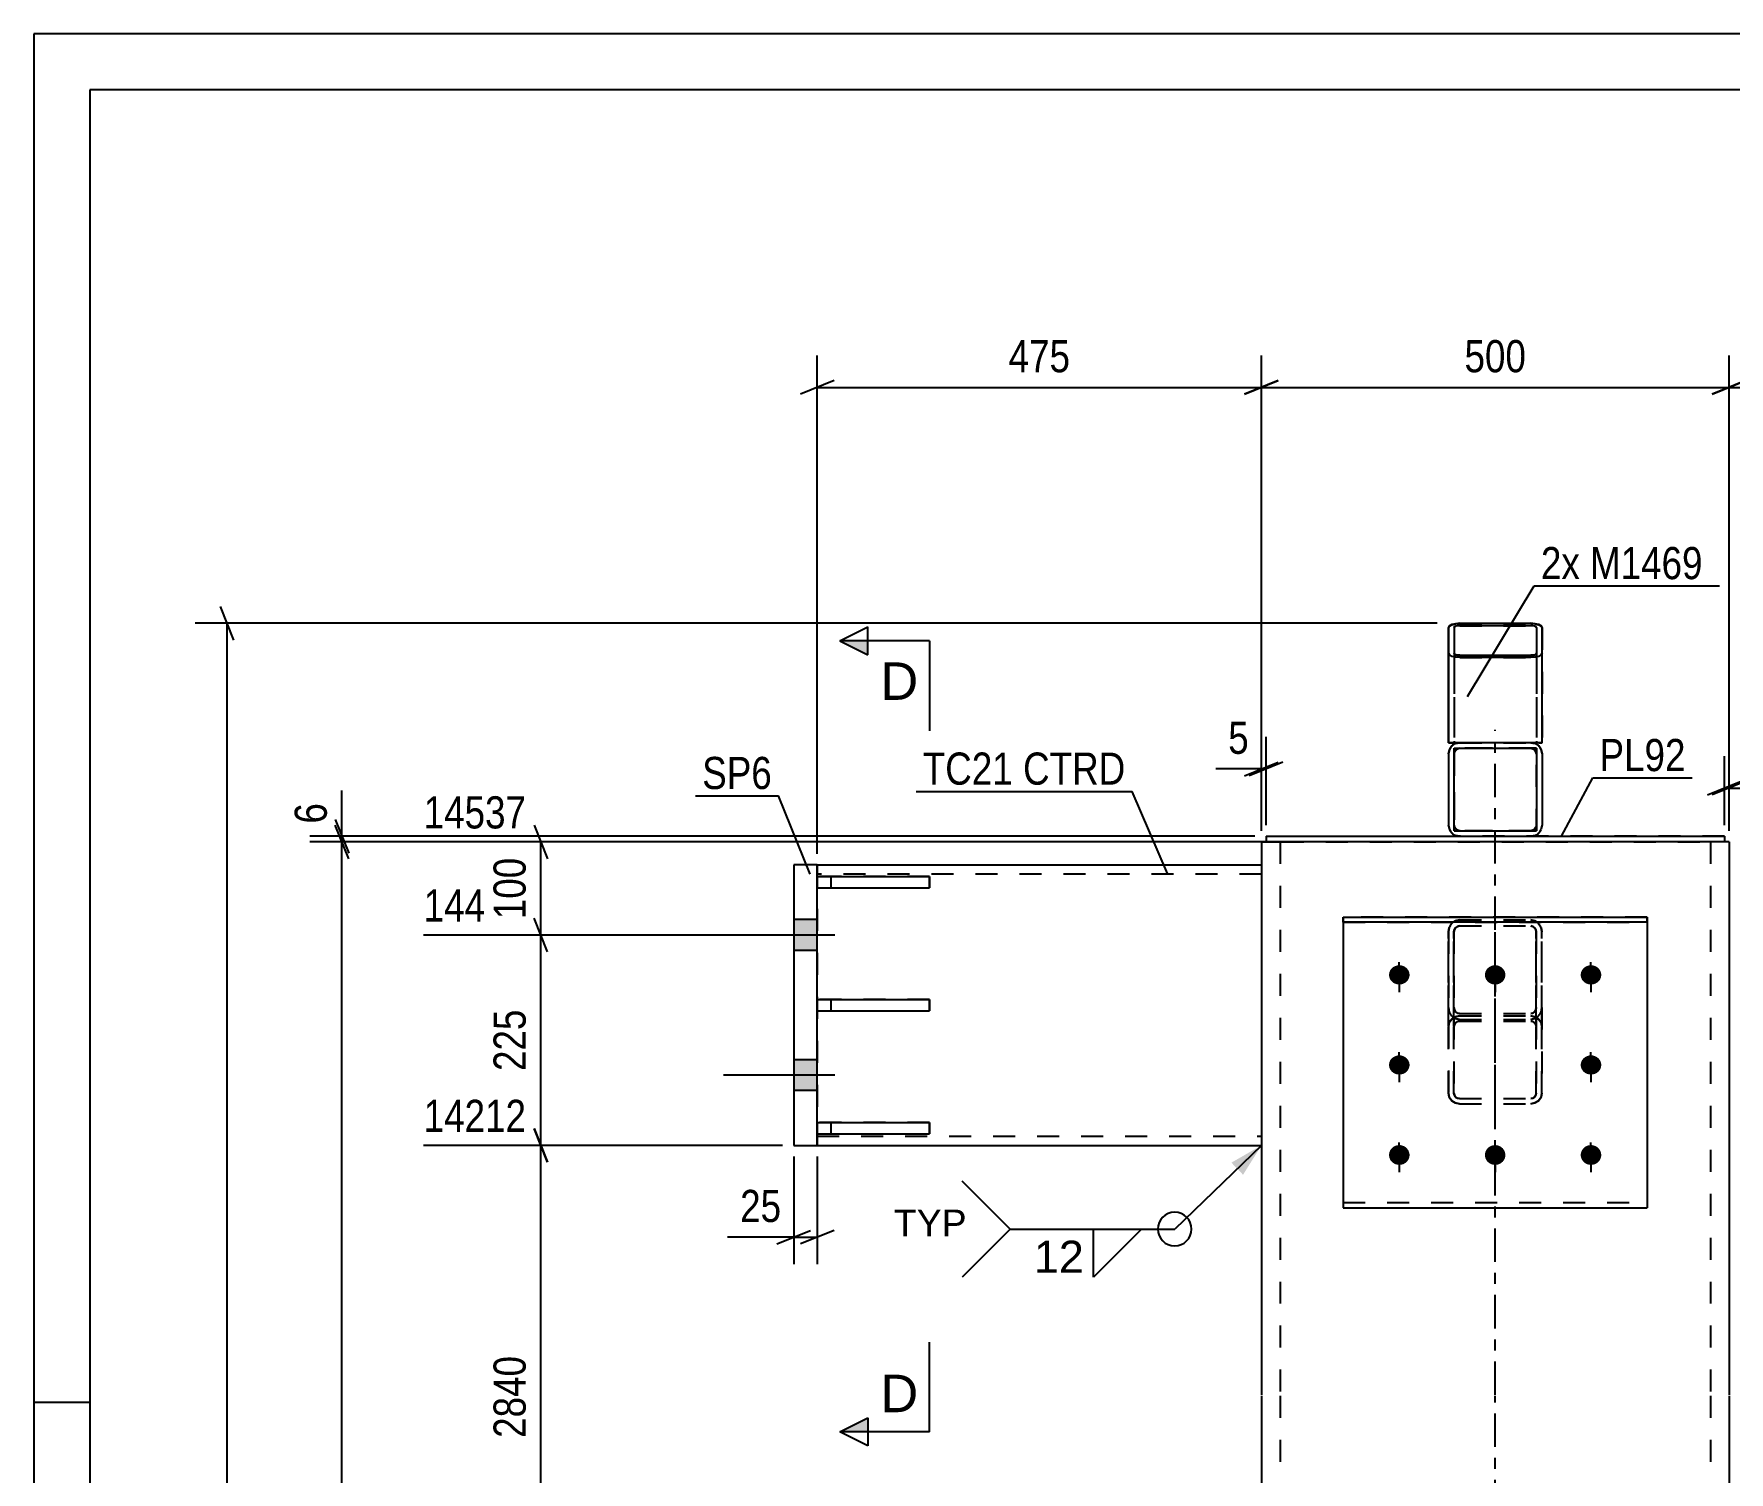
# Model space of a CAD drawing. Header units: millimetres. Extents: x -130 to 464, y -182 to 238.
# Drawn here: x -130.2 to 20.8, y 109.9 to 238.1 of the extents above; entities that cross this region are included whole.
import ezdxf

# ---------------------------------------------------------------- set-up
doc = ezdxf.new("R2010")
doc.units = ezdxf.units.MM
doc.linetypes.add('DXK_LINE_DOT2', pattern=[3.9198, 1.9599, -1.9599])
doc.linetypes.add('DXK_LINE_DOT3', pattern=[5.9187, 2.979, -0.9799, 0.9799, -0.9799])
doc.styles.add('Arial', font='ARIAL.TTF', dxfattribs={"height": 0.2})
doc.styles.add('Arial Narrow', font='ARIALN.TTF', dxfattribs={"height": 0.2})

# ---------------------------------------------------------------- blocks, each defined once
blk = doc.blocks.new('Unknown-284928763-1134')
at = {"color": 5, "linetype": 'Continuous'}
for p, q in [((463.79, 238.07), (-130.21, 238.07)), ((-130.21, 238.07), (-130.21, -181.93)), ((458.79, 233.07), (-125.21, 233.07)), ((-125.21, 233.07), (-125.21, -176.93)), ((-125.21, 116.07), (-130.21, 116.07))]:
    blk.add_line(p, q, dxfattribs=at)
blk = doc.blocks.new('Part-284928763-1307 - 1225')
at = {"color": 7, "linetype": 'DXK_LINE_DOT2'}
for p, q in [((-3.18, 159.09), (-3.56, 159.01)), ((-3.18, 159.09), (3.16, 159.09)), ((3.54, 159.01), (3.16, 159.09)), ((-4.1, 158.43), (-4.18, 158.02)), ((-4.18, 149.6), (-4.18, 158.02)), ((-4.18, 158.02), (-4.18, 151.28)), ((-3.68, 158.02), (-3.64, 158.23)), ((-3.68, 149.6), (-3.68, 158.02)), ((-3.68, 151.28), (-3.68, 158.02)), ((-3.64, 158.23), (-3.53, 158.4)), ((-3.53, 158.4), (-3.37, 158.52)), ((-3.37, 158.52), (-3.18, 158.56)), ((-3.18, 158.56), (3.16, 158.56)), ((3.16, 158.56), (3.35, 158.52)), ((3.35, 158.52), (3.51, 158.4)), ((3.51, 158.4), (3.62, 158.23)), ((3.62, 158.23), (3.66, 158.02)), ((3.66, 149.6), (3.66, 158.02)), ((3.66, 151.28), (3.66, 158.02)), ((4.16, 158.02), (4.08, 158.43)), ((4.16, 149.6), (4.16, 158.02)), ((4.16, 151.28), (4.16, 158.02)), ((-4.18, 143.65), (-4.18, 151.28)), ((-4.18, 151.28), (-4.1, 150.88)), ((-3.68, 143.65), (-3.68, 151.28)), ((-3.64, 151.08), (-3.68, 151.28)), ((-3.53, 150.91), (-3.64, 151.08)), ((3.62, 151.08), (3.51, 150.91)), ((3.66, 151.28), (3.62, 151.08)), ((3.66, 143.65), (3.66, 151.28)), ((4.08, 150.88), (4.16, 151.28)), ((4.16, 143.65), (4.16, 151.28)), ((-4.18, 149.6), (-4.1, 149.96)), ((-4.18, 143.65), (-4.18, 149.6)), ((-4.1, 149.96), (-3.88, 150.26)), ((-3.88, 150.26), (-3.56, 150.47)), ((-3.64, 149.78), (-3.68, 149.6)), ((-3.68, 143.65), (-3.68, 149.6)), ((-3.53, 149.93), (-3.64, 149.78)), ((-3.56, 150.47), (-3.18, 150.54)), ((-3.56, 150.3), (-3.18, 150.22)), ((-3.37, 150.79), (-3.53, 150.91)), ((-3.37, 150.03), (-3.53, 149.93)), ((-3.18, 150.75), (-3.37, 150.79)), ((-3.18, 150.07), (-3.37, 150.03)), ((-3.18, 150.75), (3.16, 150.75)), ((-3.18, 150.54), (3.16, 150.54)), ((-3.18, 150.22), (3.16, 150.22)), ((-3.18, 150.07), (3.16, 150.07)), ((3.35, 150.79), (3.16, 150.75)), ((3.16, 150.54), (3.54, 150.47)), ((3.16, 150.22), (3.54, 150.3)), ((3.35, 150.03), (3.16, 150.07)), ((3.51, 150.91), (3.35, 150.79)), ((3.51, 149.93), (3.35, 150.03)), ((3.62, 149.78), (3.51, 149.93)), ((3.54, 150.47), (3.86, 150.26)), ((3.66, 149.6), (3.62, 149.78)), ((3.66, 143.65), (3.66, 149.6)), ((3.86, 150.26), (4.08, 149.96)), ((4.08, 149.96), (4.16, 149.6)), ((4.16, 143.65), (4.16, 149.6)), ((-4.1, 143.29), (-4.18, 143.65)), ((-3.68, 143.65), (-3.64, 143.47)), ((3.62, 143.47), (3.66, 143.65)), ((4.16, 143.65), (4.08, 143.29)), ((-3.88, 142.98), (-4.1, 143.29)), ((-3.56, 142.78), (-3.88, 142.98)), ((-3.64, 143.47), (-3.53, 143.31)), ((-3.18, 142.71), (-3.56, 142.78)), ((-3.53, 143.31), (-3.37, 143.21)), ((-3.37, 143.21), (-3.18, 143.18)), ((-3.18, 143.18), (3.16, 143.18)), ((-3.18, 142.71), (3.16, 142.71)), ((3.16, 143.18), (3.35, 143.21)), ((3.54, 142.78), (3.16, 142.71)), ((3.35, 143.21), (3.51, 143.31)), ((3.51, 143.31), (3.62, 143.47)), ((3.86, 142.98), (3.54, 142.78)), ((4.08, 143.29), (3.86, 142.98))]:
    blk.add_line(p, q, dxfattribs=at)
at = {"color": 7, "linetype": 'DXK_LINE_DOT3'}
blk.add_line((-0.01, 143.2), (-0.01, 158.07), dxfattribs=at)
at = {"color": 7, "linetype": 'DXK_LINE_DOT2'}
for centre, start, end in [((-3.13, 158.06), 114.3199, 159.2417), ((3.11, 158.06), 20.7583, 65.68), ((-3.13, 151.24), 200.7583, 245.68), ((3.11, 151.24), 294.3199, 339.2417)]:
    blk.add_arc(centre, 1.03, start, end, dxfattribs=at)
blk = doc.blocks.new('Part-284928763-1291 - 1225')
at = {"color": 7, "linetype": 'DXK_LINE_DOT2'}
for p, q in [((-3.66, 174.39), (-3.66, 167.05)), ((3.67, 174.39), (-3.66, 174.39)), ((-3.66, 174.39), (3.17, 174.39)), ((3.67, 167.05), (3.67, 174.39)), ((3.67, 167.05), (-3.66, 167.05)), ((-3.66, 167.05), (3.17, 167.05))]:
    blk.add_line(p, q, dxfattribs=at)
blk = doc.blocks.new('Bolt-284928763-1228 - 1225')
at = {"color": 1, "linetype": 'DXK_LINE_DOT2'}
for p, q in [((-8.55, 153.37), (-8.55, 155.73)), ((-0.01, 153.37), (-0.01, 155.73)), ((8.53, 153.37), (8.53, 155.73)), ((-8.55, 145.34), (-8.55, 147.7)), ((8.53, 145.34), (8.53, 147.7)), ((-8.55, 137.31), (-8.55, 139.68)), ((-0.01, 137.31), (-0.01, 139.68)), ((8.53, 137.31), (8.53, 139.68))]:
    blk.add_line(p, q, dxfattribs=at)
blk = doc.blocks.new('Bolt-284928763-1229 - 1225')
at = {"linetype": 'Continuous'}
for points in [[(-62.5, 159.13), (-62.5, 156.38), (-60.41, 156.38), (-60.41, 159.13)], [(-62.5, 159.13), (-62.5, 156.38), (-60.41, 156.38), (-60.41, 159.13)], [(-62.5, 146.63), (-62.5, 143.88), (-60.41, 143.88), (-60.41, 146.63)], [(-62.5, 146.63), (-62.5, 143.88), (-60.41, 143.88), (-60.41, 146.63)]]:
    blk.add_hatch(color=1, dxfattribs=at).paths.add_polyline_path(points)
at = {"color": 1, "linetype": 'Continuous'}
for p, q in [((-60.41, 159.13), (-62.5, 159.13)), ((-60.41, 159.13), (-62.5, 159.13)), ((-58.83, 157.75), (-68.75, 157.75)), ((-58.83, 157.75), (-68.75, 157.75)), ((-60.41, 156.38), (-62.5, 156.38)), ((-60.41, 156.38), (-62.5, 156.38)), ((-60.41, 146.63), (-62.5, 146.63)), ((-60.41, 146.63), (-62.5, 146.63)), ((-58.83, 145.25), (-68.75, 145.25)), ((-58.83, 145.25), (-68.75, 145.25)), ((-60.41, 143.88), (-62.5, 143.88)), ((-60.41, 143.88), (-62.5, 143.88))]:
    blk.add_line(p, q, dxfattribs=at)
blk = doc.blocks.new('Part-284928763-1290 - 1225')
at = {"color": 2, "linetype": 'Continuous'}
for p, q in [((-4.09, 174.27), (-4.16, 173.89)), ((-4.16, 173.89), (-4.16, 173.89)), ((-4.16, 173.89), (-4.16, 167.55)), ((-3.16, 174.89), (-3.55, 174.81)), ((-3.16, 174.89), (-3.16, 174.89)), ((3.17, 174.89), (-3.16, 174.89)), ((3.17, 174.89), (3.17, 174.89)), ((3.55, 174.81), (3.17, 174.89)), ((4.17, 173.89), (4.09, 174.27)), ((4.17, 173.89), (4.17, 173.89)), ((4.17, 173.89), (4.17, 167.55)), ((-4.16, 167.55), (-4.09, 167.17)), ((-3.55, 166.63), (-3.16, 166.55)), ((-3.16, 166.55), (-3.16, 166.55)), ((-3.16, 166.55), (3.17, 166.55)), ((3.17, 166.55), (3.55, 166.63)), ((3.17, 166.55), (3.17, 166.55)), ((4.09, 167.17), (4.17, 167.55))]:
    blk.add_line(p, q, dxfattribs=at)
at = {"color": 7, "linetype": 'DXK_LINE_DOT2'}
for p, q in [((-4.16, 173.89), (-4.09, 174.27)), ((-4.16, 173.89), (-4.16, 173.89)), ((-3.63, 174.08), (-3.66, 173.89)), ((-3.66, 173.89), (-3.66, 167.55)), ((-3.52, 174.24), (-3.63, 174.08)), ((-3.63, 174.08), (-3.52, 174.24)), ((-3.55, 174.81), (-3.16, 174.89)), ((-3.36, 174.35), (-3.52, 174.24)), ((-3.52, 174.24), (-3.36, 174.35)), ((-3.16, 174.39), (-3.36, 174.35)), ((-3.36, 174.35), (-3.16, 174.39)), ((-3.16, 174.89), (3.17, 174.89)), ((-3.16, 174.39), (3.17, 174.39)), ((-3.16, 174.39), (-3.16, 174.39)), ((3.17, 174.39), (-3.16, 174.39)), ((3.17, 174.89), (3.36, 174.85)), ((3.17, 174.39), (3.17, 174.39)), ((3.36, 174.35), (3.17, 174.39)), ((3.17, 174.39), (3.36, 174.35)), ((3.36, 174.85), (3.55, 174.81)), ((3.52, 174.24), (3.36, 174.35)), ((3.36, 174.35), (3.52, 174.24)), ((3.63, 174.08), (3.52, 174.24)), ((3.52, 174.24), (3.63, 174.08)), ((3.67, 173.89), (3.63, 174.08)), ((3.67, 173.89), (3.67, 167.55)), ((4.09, 174.27), (4.17, 173.89)), ((4.17, 173.89), (4.17, 173.89)), ((-4.09, 167.17), (-4.16, 167.55)), ((-3.66, 167.55), (-3.63, 167.36)), ((-3.63, 167.36), (-3.52, 167.2)), ((-3.52, 167.2), (-3.63, 167.36)), ((-3.16, 166.55), (-3.55, 166.63)), ((-3.52, 167.2), (-3.36, 167.09)), ((-3.36, 167.09), (-3.52, 167.2)), ((-3.36, 167.09), (-3.16, 167.05)), ((-3.16, 167.05), (-3.36, 167.09)), ((-3.16, 167.05), (3.17, 167.05)), ((-3.16, 167.05), (-3.16, 167.05)), ((3.17, 167.05), (-3.16, 167.05)), ((-3.16, 166.55), (3.17, 166.55)), ((3.17, 167.05), (3.36, 167.09)), ((3.36, 167.09), (3.17, 167.05)), ((3.17, 167.05), (3.17, 167.05)), ((3.55, 166.63), (3.17, 166.55)), ((3.36, 167.09), (3.52, 167.2)), ((3.52, 167.2), (3.36, 167.09)), ((3.52, 167.2), (3.63, 167.36)), ((3.63, 167.36), (3.52, 167.2)), ((3.67, 167.55), (3.63, 167.36)), ((4.17, 167.55), (4.09, 167.17))]:
    blk.add_line(p, q, dxfattribs=at)
at = {"color": 7, "linetype": 'DXK_LINE_DOT3'}
blk.add_line((0, 170.72), (0, 170.72), dxfattribs=at)
at = {"color": 2, "linetype": 'Continuous'}
for centre, start, end in [((-3.16, 173.89), 112.5, 157.5), ((3.17, 173.89), 22.5, 67.5), ((-3.16, 167.55), 202.5, 247.5), ((3.17, 167.55), 292.5, 337.5)]:
    blk.add_arc(centre, 1, start, end, dxfattribs=at)
at = {"color": 7, "linetype": 'DXK_LINE_DOT2'}
for centre, start, end in [((-3.16, 173.89), 112.5, 157.5), ((3.17, 173.89), 22.5, 67.5), ((-3.16, 167.55), 202.5, 247.5), ((3.17, 167.55), 292.5, 337.5)]:
    blk.add_arc(centre, 1, start, end, dxfattribs=at)
blk = doc.blocks.new('Part-284928763-1233 - 1225')
at = {"color": 7, "linetype": 'DXK_LINE_DOT3'}
for p, q in [((0, 116.77), (0, 176.05)), ((0, 29.27), (0, 116.67))]:
    blk.add_line(p, q, dxfattribs=at)
at = {"color": 2, "linetype": 'Continuous'}
for p, q in [((-20.83, 166.05), (-20.83, 116.77)), ((-20.83, 166.05), (-20.42, 166.05)), ((-19.02, 166.05), (-17.5, 166.05)), ((19.02, 166.05), (-17.5, 166.05)), ((20.83, 166.05), (20.42, 166.05)), ((20.83, 166.05), (20.83, 116.77)), ((-20.83, 116.67), (-20.83, 29.27)), ((20.83, 116.67), (20.83, 29.27))]:
    blk.add_line(p, q, dxfattribs=at)
at = {"color": 7, "linetype": 'DXK_LINE_DOT2'}
for p, q in [((-20.83, 166.05), (-19.02, 166.05)), ((-20.42, 166.05), (-19.86, 166.05)), ((-19.17, 166.05), (-19.17, 116.77)), ((20.42, 166.05), (17.5, 166.05)), ((19.17, 166.05), (19.17, 116.77)), ((-19.17, 116.67), (-19.17, 29.27)), ((19.17, 116.67), (19.17, 29.27))]:
    blk.add_line(p, q, dxfattribs=at)
blk = doc.blocks.new('Part-284928763-1256 - 1225')
at = {"color": 7, "linetype": 'DXK_LINE_DOT2'}
for p, q in [((-50.41, 152), (-60.41, 152)), ((-60.41, 152), (-60.41, 151)), ((-59.16, 151), (-59.16, 152)), ((-50.41, 151), (-50.41, 152)), ((-60.41, 151), (-50.41, 151))]:
    blk.add_line(p, q, dxfattribs=at)
blk = doc.blocks.new('Part-284928763-1257 - 1225')
at = {"color": 7, "linetype": 'DXK_LINE_DOT2'}
for p, q in [((-50.41, 141.04), (-60.41, 141.04)), ((-60.41, 141.04), (-60.41, 140.04)), ((-59.16, 140.04), (-59.16, 141.04)), ((-50.41, 140.04), (-50.41, 141.04)), ((-60.41, 140.04), (-50.41, 140.04))]:
    blk.add_line(p, q, dxfattribs=at)
blk = doc.blocks.new('Part-284928763-1258 - 1225')
at = {"color": 7, "linetype": 'DXK_LINE_DOT2'}
for p, q in [((-50.41, 162.96), (-60.41, 162.96)), ((-60.41, 162.96), (-60.41, 161.96)), ((-60.41, 161.96), (-50.41, 161.96)), ((-59.16, 161.96), (-59.16, 162.96)), ((-50.41, 161.96), (-50.41, 162.96))]:
    blk.add_line(p, q, dxfattribs=at)
blk = doc.blocks.new('Part-284928763-1259 - 1225')
at = {"color": 2, "linetype": 'Continuous'}
for p, q in [((-60.41, 152), (-50.41, 152)), ((-60.41, 152), (-60.41, 151)), ((-50.41, 152), (-50.41, 151)), ((-60.41, 151), (-50.41, 151))]:
    blk.add_line(p, q, dxfattribs=at)
at = {"color": 7, "linetype": 'DXK_LINE_DOT2'}
blk.add_line((-59.16, 151), (-59.16, 152), dxfattribs=at)
blk = doc.blocks.new('Part-284928763-1260 - 1225')
at = {"color": 2, "linetype": 'Continuous'}
for p, q in [((-60.41, 141.04), (-50.41, 141.04)), ((-60.41, 141.04), (-60.41, 140.04)), ((-50.41, 141.04), (-50.41, 140.04)), ((-60.41, 140.04), (-50.41, 140.04))]:
    blk.add_line(p, q, dxfattribs=at)
at = {"color": 7, "linetype": 'DXK_LINE_DOT2'}
blk.add_line((-59.16, 140.04), (-59.16, 141.04), dxfattribs=at)
blk = doc.blocks.new('Part-284928763-1261 - 1225')
at = {"color": 2, "linetype": 'Continuous'}
for p, q in [((-60.41, 162.96), (-50.41, 162.96)), ((-60.41, 162.96), (-60.41, 161.96)), ((-60.41, 161.96), (-50.41, 161.96)), ((-50.41, 162.96), (-50.41, 161.96))]:
    blk.add_line(p, q, dxfattribs=at)
at = {"color": 7, "linetype": 'DXK_LINE_DOT2'}
blk.add_line((-59.16, 161.96), (-59.16, 162.96), dxfattribs=at)
blk = doc.blocks.new('Part-284928763-1322 - 1225')
at = {"color": 2, "linetype": 'Continuous'}
for p, q in [((-20.42, 166.55), (-3.17, 166.55)), ((-20.42, 166.55), (-20.42, 166.05)), ((3.17, 166.55), (20.42, 166.55)), ((20.42, 166.55), (20.42, 166.05)), ((-20.42, 166.05), (-19.02, 166.05)), ((20.42, 166.05), (19.02, 166.05))]:
    blk.add_line(p, q, dxfattribs=at)
at = {"color": 7, "linetype": 'DXK_LINE_DOT2'}
for p, q in [((20.42, 166.55), (-3.17, 166.55)), ((-3.17, 166.55), (3.17, 166.55)), ((-19.02, 166.05), (19.02, 166.05))]:
    blk.add_line(p, q, dxfattribs=at)
blk = doc.blocks.new('Part-284928763-1269 - 1225')
at = {"color": 7, "linetype": 'DXK_LINE_DOT2'}
for p, q in [((13.53, 159.35), (-13.55, 159.35)), ((-13.55, 159.35), (-13.55, 158.89)), ((-13.55, 159.35), (-13.55, 133.44)), ((-13.55, 158.89), (13.53, 158.89)), ((13.53, 158.89), (13.53, 159.35)), ((13.53, 159.35), (13.53, 133.44)), ((-13.55, 133.9), (13.53, 133.9)), ((-13.55, 133.44), (13.53, 133.44))]:
    blk.add_line(p, q, dxfattribs=at)
blk = doc.blocks.new('Part-284928763-1284 - 1225')
at = {"color": 2, "linetype": 'Continuous'}
for p, q in [((-4.17, 185.14), (-4.16, 185.15)), ((-4.17, 185.14), (-4.17, 174.89)), ((-4.17, 174.89), (-4.16, 174.89))]:
    blk.add_line(p, q, dxfattribs=at)
at = {"color": 7, "linetype": 'DXK_LINE_DOT2'}
for p, q in [((-4.16, 185.15), (-4.09, 185.28)), ((-4.09, 185.28), (-3.87, 185.4)), ((-3.87, 185.4), (-3.55, 185.48)), ((-3.63, 185.21), (-3.67, 185.14)), ((-3.67, 185.14), (-3.67, 174.89)), ((-3.52, 185.27), (-3.63, 185.21)), ((-3.55, 185.48), (-3.17, 185.51)), ((-3.36, 185.31), (-3.52, 185.27)), ((-3.17, 185.32), (-3.36, 185.31)), ((-3.17, 185.51), (3.17, 185.51)), ((-3.17, 185.32), (3.17, 185.32)), ((3.17, 185.51), (3.55, 185.48)), ((3.36, 185.31), (3.17, 185.32)), ((3.52, 185.27), (3.36, 185.31)), ((3.63, 185.21), (3.52, 185.27)), ((3.55, 185.48), (3.87, 185.4)), ((3.67, 185.14), (3.63, 185.21)), ((3.67, 185.14), (3.67, 174.89)), ((3.87, 185.4), (4.09, 185.28)), ((4.09, 185.28), (4.17, 185.14)), ((4.17, 185.14), (4.17, 174.89)), ((-4.09, 182.7), (-4.17, 182.84)), ((-3.67, 182.84), (-3.63, 182.77)), ((-3.63, 182.77), (-3.52, 182.71)), ((3.52, 182.71), (3.63, 182.77)), ((3.63, 182.77), (3.67, 182.84)), ((4.17, 182.84), (4.09, 182.7)), ((-3.87, 182.58), (-4.09, 182.7)), ((-3.55, 182.5), (-3.87, 182.58)), ((-3.17, 182.47), (-3.55, 182.5)), ((-3.52, 182.71), (-3.36, 182.67)), ((-3.36, 182.67), (-3.17, 182.65)), ((-3.17, 182.65), (3.17, 182.65)), ((-3.17, 182.47), (3.17, 182.47)), ((3.17, 182.65), (3.36, 182.67)), ((3.55, 182.5), (3.17, 182.47)), ((3.36, 182.67), (3.52, 182.71)), ((3.87, 182.58), (3.55, 182.5)), ((4.09, 182.7), (3.87, 182.58)), ((4.17, 174.89), (-4.16, 174.89))]:
    blk.add_line(p, q, dxfattribs=at)
blk = doc.blocks.new('Part-284928763-1289 - 1225')
at = {"color": 2, "linetype": 'Continuous'}
for p, q in [((-4.09, 185.31), (-4.16, 185.17)), ((-4.16, 174.89), (-4.16, 185.17)), ((-3.87, 185.43), (-4.09, 185.31)), ((-3.55, 185.5), (-3.87, 185.43)), ((-3.66, 185.17), (-3.63, 185.24)), ((-3.66, 185.17), (-3.66, 182.86)), ((-3.63, 185.24), (-3.52, 185.3)), ((-3.16, 185.53), (-3.55, 185.5)), ((-3.52, 185.3), (-3.36, 185.34)), ((-3.36, 185.34), (-3.16, 185.35)), ((-3.16, 185.53), (3.17, 185.53)), ((-3.16, 185.35), (3.17, 185.35)), ((3.55, 185.5), (3.17, 185.53)), ((3.17, 185.35), (3.36, 185.34)), ((3.36, 185.34), (3.52, 185.3)), ((3.52, 185.3), (3.63, 185.24)), ((3.88, 185.43), (3.55, 185.5)), ((3.63, 185.24), (3.67, 185.17)), ((3.67, 185.17), (3.67, 182.86)), ((4.09, 185.31), (3.88, 185.43)), ((4.17, 185.17), (4.09, 185.31)), ((4.17, 174.89), (4.17, 185.17)), ((-4.16, 182.86), (-4.09, 182.72)), ((-3.63, 182.79), (-3.66, 182.86)), ((-3.52, 182.73), (-3.63, 182.79)), ((3.63, 182.79), (3.52, 182.73)), ((3.67, 182.86), (3.63, 182.79)), ((4.09, 182.72), (4.17, 182.86)), ((-4.09, 182.72), (-3.87, 182.61)), ((-3.87, 182.61), (-3.55, 182.53)), ((-3.55, 182.53), (-3.16, 182.5)), ((-3.36, 182.7), (-3.52, 182.73)), ((-3.16, 182.68), (-3.36, 182.7)), ((-3.16, 182.68), (3.17, 182.68)), ((-3.16, 182.5), (3.17, 182.5)), ((3.36, 182.7), (3.17, 182.68)), ((3.17, 182.5), (3.55, 182.53)), ((3.52, 182.73), (3.36, 182.7)), ((3.55, 182.53), (3.88, 182.61)), ((3.88, 182.61), (4.09, 182.72)), ((-4.16, 174.89), (-4.09, 174.89)), ((-4.09, 174.89), (-4.16, 174.89)), ((-4.09, 174.89), (-3.87, 174.89)), ((-3.87, 174.89), (-4.09, 174.89)), ((-3.87, 174.89), (-3.66, 174.89)), ((-3.55, 174.89), (-3.87, 174.89)), ((-3.63, 174.89), (-3.66, 174.89)), ((-3.52, 174.89), (-3.63, 174.89)), ((-3.16, 174.89), (-3.55, 174.89)), ((-3.36, 174.89), (-3.52, 174.89)), ((-3.36, 174.89), (-3.17, 174.89)), ((3.36, 174.89), (3.17, 174.89)), ((3.55, 174.89), (3.17, 174.89)), ((3.52, 174.89), (3.36, 174.89)), ((3.63, 174.89), (3.52, 174.89)), ((3.88, 174.89), (3.55, 174.89)), ((3.67, 174.89), (3.63, 174.89)), ((3.88, 174.89), (3.67, 174.89)), ((3.88, 174.89), (4.09, 174.89)), ((4.09, 174.89), (3.88, 174.89)), ((4.09, 174.89), (4.17, 174.89)), ((4.17, 174.89), (4.09, 174.89))]:
    blk.add_line(p, q, dxfattribs=at)
at = {"color": 7, "linetype": 'DXK_LINE_DOT2'}
for p, q in [((-3.66, 182.86), (-3.66, 174.89)), ((3.67, 182.86), (3.67, 174.89)), ((-4.16, 174.89), (-4.16, 174.89)), ((-4.16, 174.89), (-4.16, 174.89)), ((-3.66, 174.89), (-3.63, 174.89)), ((-3.66, 174.89), (-3.63, 174.89)), ((-3.63, 174.89), (-3.55, 174.89)), ((-3.63, 174.89), (-3.55, 174.89)), ((-3.55, 174.89), (-3.52, 174.89)), ((-3.55, 174.89), (-3.17, 174.89)), ((-3.52, 174.89), (-3.36, 174.89)), ((3.36, 174.89), (-3.36, 174.89)), ((3.55, 174.89), (-3.17, 174.89)), ((-3.17, 174.89), (3.17, 174.89)), ((3.17, 174.89), (-3.16, 174.89)), ((3.36, 174.89), (3.55, 174.89)), ((3.55, 174.89), (3.63, 174.89)), ((3.67, 174.89), (3.55, 174.89)), ((3.63, 174.89), (3.67, 174.89)), ((4.17, 174.89), (4.17, 174.89)), ((4.17, 174.89), (4.17, 174.89))]:
    blk.add_line(p, q, dxfattribs=at)
blk = doc.blocks.new('Part-284928763-1292 - 1225')
at = {"color": 2, "linetype": 'Continuous'}
for p, q in [((-3.66, 167.05), (-3.66, 174.39)), ((-3.66, 174.39), (3.67, 174.39)), ((3.67, 174.39), (3.67, 167.05)), ((-3.66, 167.05), (3.67, 167.05))]:
    blk.add_line(p, q, dxfattribs=at)
at = {"color": 7, "linetype": 'DXK_LINE_DOT2'}
for p, q in [((-3.66, 174.39), (3.67, 174.39)), ((3.67, 167.05), (-3.66, 167.05))]:
    blk.add_line(p, q, dxfattribs=at)
blk = doc.blocks.new('Part-284928763-1357 - 1225')
at = {"color": 2, "linetype": 'Continuous'}
for p, q in [((-62.5, 164), (-62.5, 139)), ((-60.41, 164), (-62.5, 164)), ((-60.41, 139), (-60.41, 164)), ((-62.5, 139), (-60.41, 139))]:
    blk.add_line(p, q, dxfattribs=at)
blk = doc.blocks.new('Part-284928763-1439 - 1225')
at = {"color": 2, "linetype": 'Continuous'}
for p, q in [((-60.41, 164), (-20.83, 164)), ((-60.41, 139), (-20.83, 139))]:
    blk.add_line(p, q, dxfattribs=at)
at = {"color": 7, "linetype": 'DXK_LINE_DOT2'}
for p, q in [((-60.41, 164), (-60.41, 139)), ((-20.83, 163.17), (-60.41, 163.17)), ((-20.83, 164), (-20.83, 139)), ((-20.83, 164), (-20.83, 164)), ((-20.83, 164), (-20.83, 164)), ((-60.41, 139.83), (-20.83, 139.83)), ((-20.83, 139), (-20.83, 139)), ((-20.83, 139), (-20.83, 139))]:
    blk.add_line(p, q, dxfattribs=at)
blk = doc.blocks.new('Part-284928763-1472 - 1225')
at = {"color": 7, "linetype": 'DXK_LINE_DOT2'}
for p, q in [((-3.56, 159.01), (-3.18, 159.09)), ((-3.18, 159.09), (3.16, 159.09)), ((3.16, 159.09), (3.54, 159.01)), ((-4.18, 158.03), (-4.1, 158.43)), ((-4.18, 151.29), (-4.18, 158.03)), ((-4.18, 158.03), (-4.18, 149.6)), ((-3.64, 158.23), (-3.68, 158.03)), ((-3.68, 158.03), (-3.68, 150.39)), ((-3.68, 149.6), (-3.68, 158.03)), ((-3.53, 158.4), (-3.64, 158.23)), ((-3.37, 158.52), (-3.53, 158.4)), ((-3.18, 158.56), (-3.37, 158.52)), ((-3.18, 158.56), (3.16, 158.56)), ((3.35, 158.52), (3.16, 158.56)), ((3.51, 158.4), (3.35, 158.52)), ((3.62, 158.23), (3.51, 158.4)), ((3.66, 158.03), (3.62, 158.23)), ((3.66, 158.03), (3.66, 150.39)), ((3.66, 149.6), (3.66, 158.03)), ((4.08, 158.43), (4.16, 158.03)), ((4.16, 151.29), (4.16, 158.03)), ((4.16, 149.6), (4.16, 158.03)), ((-4.18, 143.65), (-4.18, 151.29)), ((-4.1, 150.88), (-4.18, 151.29)), ((-3.68, 151.29), (-3.64, 151.08)), ((-3.64, 151.08), (-3.53, 150.91)), ((3.51, 150.91), (3.62, 151.08)), ((3.62, 151.08), (3.66, 151.29)), ((4.16, 151.29), (4.08, 150.88)), ((4.16, 151.29), (4.16, 143.65)), ((-4.1, 149.96), (-4.18, 149.6)), ((-4.18, 149.6), (-4.18, 143.65)), ((-3.88, 150.26), (-4.1, 149.96)), ((-3.56, 150.47), (-3.88, 150.26)), ((-3.68, 150.39), (-3.68, 143.65)), ((-3.68, 149.6), (-3.64, 149.78)), ((-3.68, 143.65), (-3.68, 149.6)), ((-3.64, 149.78), (-3.53, 149.93)), ((-3.18, 150.54), (-3.56, 150.47)), ((-3.18, 150.22), (-3.56, 150.3)), ((-3.53, 150.91), (-3.37, 150.79)), ((-3.53, 149.93), (-3.37, 150.03)), ((-3.37, 150.79), (-3.18, 150.75)), ((-3.37, 150.03), (-3.18, 150.07)), ((-3.18, 150.75), (3.16, 150.75)), ((-3.18, 150.54), (3.16, 150.54)), ((-3.18, 150.22), (3.16, 150.22)), ((-3.18, 150.07), (3.16, 150.07)), ((3.16, 150.75), (3.35, 150.79)), ((3.54, 150.47), (3.16, 150.54)), ((3.54, 150.3), (3.16, 150.22)), ((3.16, 150.07), (3.35, 150.03)), ((3.35, 150.79), (3.51, 150.91)), ((3.35, 150.03), (3.51, 149.93)), ((3.51, 149.93), (3.62, 149.78)), ((3.86, 150.26), (3.54, 150.47)), ((3.62, 149.78), (3.66, 149.6)), ((3.66, 150.39), (3.66, 143.65)), ((3.66, 143.65), (3.66, 149.6)), ((4.08, 149.96), (3.86, 150.26)), ((4.16, 149.6), (4.08, 149.96)), ((4.16, 143.65), (4.16, 149.6)), ((-4.18, 143.65), (-4.1, 143.29)), ((-3.64, 143.47), (-3.68, 143.65)), ((3.66, 143.65), (3.62, 143.47)), ((4.08, 143.29), (4.16, 143.65)), ((-4.1, 143.29), (-3.88, 142.98)), ((-3.88, 142.98), (-3.56, 142.78)), ((-3.53, 143.32), (-3.64, 143.47)), ((-3.56, 142.78), (-3.18, 142.71)), ((-3.37, 143.21), (-3.53, 143.32)), ((-3.18, 143.18), (-3.37, 143.21)), ((-3.18, 143.18), (3.16, 143.18)), ((-3.18, 142.71), (3.16, 142.71)), ((3.35, 143.21), (3.16, 143.18)), ((3.16, 142.71), (3.54, 142.78)), ((3.51, 143.32), (3.35, 143.21)), ((3.62, 143.47), (3.51, 143.32)), ((3.54, 142.78), (3.86, 142.98)), ((3.86, 142.98), (4.08, 143.29))]:
    blk.add_line(p, q, dxfattribs=at)
for centre, start, end in [((-3.13, 158.07), 114.32, 159.2417), ((3.11, 158.07), 20.7583, 65.6801), ((-3.13, 151.24), 200.7583, 245.6801), ((3.11, 151.24), 294.32, 339.2417)]:
    blk.add_arc(centre, 1.03, start, end, dxfattribs=at)
blk = doc.blocks.new('Part-284928763-1478 - 1225')
at = {"color": 2, "linetype": 'Continuous'}
for p, q in [((-13.55, 159.35), (13.53, 159.35)), ((-13.55, 158.89), (-13.55, 159.35)), ((13.53, 158.89), (-13.55, 158.89)), ((-13.55, 158.89), (-13.55, 133.44)), ((13.53, 159.35), (13.53, 158.89)), ((13.53, 158.89), (13.53, 133.44)), ((-13.55, 133.44), (13.53, 133.44))]:
    blk.add_line(p, q, dxfattribs=at)
at = {"color": 7, "linetype": 'DXK_LINE_DOT2'}
for p, q in [((-13.55, 159.35), (-13.55, 158.89)), ((13.53, 158.89), (13.53, 159.35)), ((-13.55, 133.9), (13.53, 133.9))]:
    blk.add_line(p, q, dxfattribs=at)
blk = doc.blocks.new('Bolt-284928763-1479 - 1225')
at = {"linetype": 'Continuous'}
for points in [[(-8.55, 155.06), (-8.36, 155.04), (-8.18, 154.98), (-8.01, 154.89), (-7.87, 154.77), (-7.76, 154.62), (-7.68, 154.46), (-7.64, 154.28), (-7.64, 154.1), (-7.68, 153.93), (-7.76, 153.76), (-7.87, 153.62), (-8.01, 153.5), (-8.18, 153.41), (-8.36, 153.35), (-8.55, 153.33), (-8.74, 153.35), (-8.92, 153.41), (-9.09, 153.5), (-9.23, 153.62), (-9.35, 153.76), (-9.42, 153.93), (-9.46, 154.1), (-9.46, 154.28), (-9.42, 154.46), (-9.35, 154.62), (-9.23, 154.77), (-9.09, 154.89), (-8.92, 154.98), (-8.74, 155.04)], [(-0.01, 155.06), (0.18, 155.04), (0.36, 154.98), (0.53, 154.89), (0.67, 154.77), (0.78, 154.62), (0.86, 154.46), (0.9, 154.28), (0.9, 154.1), (0.86, 153.93), (0.78, 153.76), (0.67, 153.62), (0.53, 153.5), (0.36, 153.41), (0.18, 153.35), (-0.01, 153.33), (-0.2, 153.35), (-0.38, 153.41), (-0.55, 153.5), (-0.69, 153.62), (-0.8, 153.76), (-0.88, 153.93), (-0.92, 154.1), (-0.92, 154.28), (-0.88, 154.46), (-0.8, 154.62), (-0.69, 154.77), (-0.55, 154.89), (-0.38, 154.98), (-0.2, 155.04)], [(8.53, 155.06), (8.72, 155.04), (8.9, 154.98), (9.07, 154.89), (9.21, 154.77), (9.33, 154.62), (9.4, 154.46), (9.44, 154.28), (9.44, 154.1), (9.4, 153.93), (9.33, 153.76), (9.21, 153.62), (9.07, 153.5), (8.9, 153.41), (8.72, 153.35), (8.53, 153.33), (8.34, 153.35), (8.16, 153.41), (7.99, 153.5), (7.85, 153.62), (7.74, 153.76), (7.66, 153.93), (7.62, 154.1), (7.62, 154.28), (7.66, 154.46), (7.74, 154.62), (7.85, 154.77), (7.99, 154.89), (8.16, 154.98), (8.34, 155.04)], [(-8.55, 147.03), (-8.36, 147.01), (-8.18, 146.95), (-8.01, 146.86), (-7.87, 146.74), (-7.76, 146.6), (-7.68, 146.43), (-7.64, 146.26), (-7.64, 146.08), (-7.68, 145.9), (-7.76, 145.74), (-7.87, 145.59), (-8.01, 145.47), (-8.18, 145.38), (-8.36, 145.33), (-8.55, 145.31), (-8.74, 145.33), (-8.92, 145.38), (-9.09, 145.47), (-9.23, 145.59), (-9.35, 145.74), (-9.42, 145.9), (-9.46, 146.08), (-9.46, 146.26), (-9.42, 146.43), (-9.35, 146.6), (-9.23, 146.74), (-9.09, 146.86), (-8.92, 146.95), (-8.74, 147.01)], [(8.53, 147.03), (8.72, 147.01), (8.9, 146.95), (9.07, 146.86), (9.21, 146.74), (9.33, 146.6), (9.4, 146.43), (9.44, 146.26), (9.44, 146.08), (9.4, 145.9), (9.33, 145.74), (9.21, 145.59), (9.07, 145.47), (8.9, 145.38), (8.72, 145.33), (8.53, 145.31), (8.34, 145.33), (8.16, 145.38), (7.99, 145.47), (7.85, 145.59), (7.74, 145.74), (7.66, 145.9), (7.62, 146.08), (7.62, 146.26), (7.66, 146.43), (7.74, 146.6), (7.85, 146.74), (7.99, 146.86), (8.16, 146.95), (8.34, 147.01)], [(-8.55, 139.03), (-8.36, 139.01), (-8.18, 138.95), (-8.01, 138.86), (-7.87, 138.73), (-7.76, 138.58), (-7.68, 138.41), (-7.64, 138.23), (-7.64, 138.05), (-7.68, 137.87), (-7.76, 137.7), (-7.87, 137.55), (-8.01, 137.43), (-8.18, 137.33), (-8.36, 137.28), (-8.55, 137.26), (-8.74, 137.28), (-8.92, 137.33), (-9.09, 137.43), (-9.23, 137.55), (-9.35, 137.7), (-9.42, 137.87), (-9.46, 138.05), (-9.46, 138.23), (-9.42, 138.41), (-9.35, 138.58), (-9.23, 138.73), (-9.09, 138.86), (-8.92, 138.95), (-8.74, 139.01)], [(-0.01, 139.03), (0.18, 139.01), (0.36, 138.95), (0.53, 138.86), (0.67, 138.73), (0.78, 138.58), (0.86, 138.41), (0.9, 138.23), (0.9, 138.05), (0.86, 137.87), (0.78, 137.7), (0.67, 137.55), (0.53, 137.43), (0.36, 137.33), (0.18, 137.28), (-0.01, 137.26), (-0.2, 137.28), (-0.38, 137.33), (-0.55, 137.43), (-0.69, 137.55), (-0.8, 137.7), (-0.88, 137.87), (-0.92, 138.05), (-0.92, 138.23), (-0.88, 138.41), (-0.8, 138.58), (-0.69, 138.73), (-0.55, 138.86), (-0.38, 138.95), (-0.2, 139.01)], [(8.53, 139.03), (8.72, 139.01), (8.9, 138.95), (9.07, 138.86), (9.21, 138.73), (9.33, 138.58), (9.4, 138.41), (9.44, 138.23), (9.44, 138.05), (9.4, 137.87), (9.33, 137.7), (9.21, 137.55), (9.07, 137.43), (8.9, 137.33), (8.72, 137.28), (8.53, 137.26), (8.34, 137.28), (8.16, 137.33), (7.99, 137.43), (7.85, 137.55), (7.74, 137.7), (7.66, 137.87), (7.62, 138.05), (7.62, 138.23), (7.66, 138.41), (7.74, 138.58), (7.85, 138.73), (7.99, 138.86), (8.16, 138.95), (8.34, 139.01)]]:
    blk.add_hatch(color=1, dxfattribs=at).paths.add_polyline_path(points)
at = {"color": 1, "linetype": 'Continuous'}
for p, q in [((-8.55, 155.02), (-8.55, 152.66)), ((-0.01, 155.02), (-0.01, 152.66)), ((8.53, 155.02), (8.53, 152.66)), ((-8.55, 146.99), (-8.55, 144.63)), ((8.53, 146.99), (8.53, 144.63)), ((-8.55, 138.97), (-8.55, 136.6)), ((-0.01, 138.97), (-0.01, 136.6)), ((8.53, 138.97), (8.53, 136.6))]:
    blk.add_line(p, q, dxfattribs=at)
blk = doc.blocks.new('StraightDimension-284928763-1704 - 1225')
at = {"color": 7, "linetype": 'Continuous'}
for p, q in [((-20.83, 167.05), (-20.83, 175.4)), ((-20.42, 167.55), (-20.42, 175.4)), ((-22.33, 171.95), (-19.33, 173.15)), ((-18.92, 173.15), (-21.92, 171.95)), ((-20.83, 172.55), (-20.42, 172.55))]:
    blk.add_line(p, q, dxfattribs=at)
at = {"color": 0}
blk.add_wipeout([(-21.36, 173.3), (-21.36, 177.5), (-24.39, 177.5), (-24.39, 173.3)], dxfattribs=at)
at = {"color": 7, "linetype": 'Continuous'}
blk.add_line((-20.83, 172.55), (-24.91, 172.55), dxfattribs=at)
blk.add_line((-20.83, 172.55), (-24.91, 172.55), dxfattribs=at)
at = {"color": 3, "style": 'Arial Narrow'}
blk.add_text('5', height=2.86, dxfattribs=at).set_placement((-23.79, 173.9))
blk = doc.blocks.new('StraightDimension-284928763-1625 - 1225')
at = {"color": 7, "linetype": 'Continuous'}
for p, q in [((-84.44, 137.5), (-85.64, 140.5)), ((-63.5, 139), (-95.48, 139)), ((-85.04, 94.17), (-85.04, 139)), ((-85.64, 95.67), (-84.44, 92.67)), ((-67.66, 94.17), (-95.48, 94.17))]:
    blk.add_line(p, q, dxfattribs=at)
at = {"color": 0, "linetype": 'Continuous'}
blk.add_wipeout([(-85.74, 139.6), (-85.74, 143.8), (-96.08, 143.8), (-96.08, 139.6)], dxfattribs=at)
at = {"color": 0}
blk.add_wipeout([(-85.79, 120.84), (-89.99, 120.84), (-89.99, 112.33), (-85.79, 112.33)], dxfattribs=at)
at = {"color": 3, "linetype": 'Continuous', "style": 'Arial Narrow'}
blk.add_text('14212', height=2.863, dxfattribs=at).set_placement((-95.48, 140.2))
at = {"color": 3, "style": 'Arial Narrow'}
blk.add_text('2840', height=2.863, rotation=90.0002, dxfattribs=at).set_placement((-86.39, 112.93))
blk = doc.blocks.new('StraightDimension-284928763-1649 - 1225')
at = {"color": 7, "linetype": 'Continuous'}
for p, q in [((-84.44, 156.25), (-85.64, 159.25)), ((-67.66, 157.75), (-95.48, 157.75)), ((-85.04, 139), (-85.04, 157.75)), ((-85.64, 140.5), (-84.44, 137.5)), ((-63.5, 139), (-95.48, 139))]:
    blk.add_line(p, q, dxfattribs=at)
at = {"color": 0, "linetype": 'Continuous'}
blk.add_wipeout([(-85.74, 158.35), (-85.74, 162.55), (-96.08, 162.55), (-96.08, 158.35)], dxfattribs=at)
at = {"color": 0}
blk.add_wipeout([(-85.79, 151.72), (-89.99, 151.72), (-89.99, 145.03), (-85.79, 145.03)], dxfattribs=at)
at = {"color": 3, "linetype": 'Continuous', "style": 'Arial Narrow'}
blk.add_text('14437', height=2.863, dxfattribs=at).set_placement((-95.48, 158.95))
at = {"color": 3, "style": 'Arial Narrow'}
blk.add_text('225', height=2.863, rotation=90.0002, dxfattribs=at).set_placement((-86.39, 145.63))
blk = doc.blocks.new('StraightDimension-284928763-1658 - 1225')
at = {"color": 7, "linetype": 'Continuous'}
for p, q in [((-85.64, 167.55), (-84.44, 164.55)), ((19.83, 166.05), (-95.48, 166.05)), ((-85.04, 157.75), (-85.04, 166.05)), ((-84.44, 156.25), (-85.64, 159.25)), ((-67.66, 157.75), (-95.48, 157.75))]:
    blk.add_line(p, q, dxfattribs=at)
at = {"color": 0, "linetype": 'Continuous'}
blk.add_wipeout([(-85.74, 166.65), (-85.74, 170.85), (-96.08, 170.85), (-96.08, 166.65)], dxfattribs=at)
at = {"color": 0}
blk.add_wipeout([(-85.79, 165.25), (-89.99, 165.25), (-89.99, 158.56), (-85.79, 158.56)], dxfattribs=at)
at = {"color": 3, "linetype": 'Continuous', "style": 'Arial Narrow'}
blk.add_text('14537', height=2.863, dxfattribs=at).set_placement((-95.48, 167.25))
at = {"color": 3, "style": 'Arial Narrow'}
blk.add_text('100', height=2.863, rotation=90.0002, dxfattribs=at).set_placement((-86.39, 159.16))
blk = doc.blocks.new('StraightDimension-284928763-1668 - 1225')
at = {"color": 7, "linetype": 'Continuous'}
for p, q in [((-62.5, 138), (-62.5, 128.42)), ((-60.41, 138), (-60.41, 128.42)), ((-64, 130.22), (-61, 131.42)), ((-58.91, 131.42), (-61.91, 130.22)), ((-62.5, 130.82), (-60.41, 130.82))]:
    blk.add_line(p, q, dxfattribs=at)
at = {"color": 0}
blk.add_wipeout([(-63.02, 131.57), (-63.02, 135.77), (-67.88, 135.77), (-67.88, 131.57)], dxfattribs=at)
at = {"color": 7, "linetype": 'Continuous'}
blk.add_line((-62.5, 130.82), (-68.4, 130.82), dxfattribs=at)
blk.add_line((-62.5, 130.82), (-68.4, 130.82), dxfattribs=at)
at = {"color": 3, "style": 'Arial Narrow'}
blk.add_text('25', height=2.863, dxfattribs=at).set_placement((-67.28, 132.17))
blk = doc.blocks.new('StraightDimension-284928763-1677 - 1225')
at = {"color": 7, "linetype": 'Continuous'}
for p, q in [((20.83, 167.05), (20.83, 209.41)), ((60.42, 165), (60.42, 209.41)), ((22.33, 207.16), (19.33, 205.96)), ((58.92, 205.96), (61.92, 207.16)), ((20.83, 206.56), (60.42, 206.56))]:
    blk.add_line(p, q, dxfattribs=at)
at = {"color": 0}
blk.add_wipeout([(43.97, 207.31), (43.97, 211.51), (37.29, 211.51), (37.29, 207.31)], dxfattribs=at)
at = {"color": 3, "style": 'Arial Narrow'}
blk.add_text('475', height=2.863, dxfattribs=at).set_placement((37.89, 207.91))
blk = doc.blocks.new('StraightDimension-284928763-1685 - 1225')
at = {"color": 7, "linetype": 'Continuous'}
for p, q in [((-20.83, 167.05), (-20.83, 209.41)), ((20.83, 167.05), (20.83, 209.41)), ((-19.33, 207.16), (-22.33, 205.96)), ((19.33, 205.96), (22.33, 207.16)), ((-20.83, 206.56), (20.83, 206.56))]:
    blk.add_line(p, q, dxfattribs=at)
at = {"color": 0}
blk.add_wipeout([(3.34, 207.31), (3.34, 211.51), (-3.34, 211.51), (-3.34, 207.31)], dxfattribs=at)
at = {"color": 3, "style": 'Arial Narrow'}
blk.add_text('500', height=2.863, dxfattribs=at).set_placement((-2.74, 207.91))
blk = doc.blocks.new('StraightDimension-284928763-1695 - 1225')
at = {"color": 7, "linetype": 'Continuous'}
for p, q in [((-60.41, 165), (-60.41, 209.41)), ((-20.83, 167.05), (-20.83, 209.41)), ((-58.91, 207.16), (-61.91, 205.96)), ((-22.33, 205.96), (-19.33, 207.16)), ((-60.41, 206.56), (-20.83, 206.56))]:
    blk.add_line(p, q, dxfattribs=at)
at = {"color": 0}
blk.add_wipeout([(-37.28, 207.31), (-37.28, 211.51), (-43.96, 211.51), (-43.96, 207.31)], dxfattribs=at)
at = {"color": 3, "style": 'Arial Narrow'}
blk.add_text('475', height=2.863, dxfattribs=at).set_placement((-43.36, 207.91))
blk = doc.blocks.new('StraightDimension-284928763-1794 - 1225')
at = {"color": 7, "linetype": 'Continuous'}
for p, q in [((20.42, 167.55), (20.42, 173.7)), ((20.83, 167.05), (20.83, 173.7)), ((18.92, 170.25), (21.92, 171.45)), ((22.33, 171.45), (19.33, 170.25)), ((20.42, 170.85), (20.83, 170.85))]:
    blk.add_line(p, q, dxfattribs=at)
at = {"color": 0}
blk.add_wipeout([(24.39, 171.6), (24.39, 175.8), (21.36, 175.8), (21.36, 171.6)], dxfattribs=at)
at = {"color": 7, "linetype": 'Continuous'}
blk.add_line((20.83, 170.85), (24.91, 170.85), dxfattribs=at)
blk.add_line((20.83, 170.85), (24.91, 170.85), dxfattribs=at)
at = {"color": 3, "style": 'Arial Narrow'}
blk.add_text('5', height=2.86, dxfattribs=at).set_placement((21.96, 172.2))
blk = doc.blocks.new('StraightDimension-284928763-1896 - 1225')
at = {"color": 7, "linetype": 'Continuous'}
for p, q in [((-103.36, 168.05), (-102.16, 165.05)), ((-21.42, 166.55), (-105.61, 166.55)), ((-102.16, 164.55), (-103.36, 167.55)), ((-102.76, 166.05), (-102.76, 166.55)), ((-21.83, 166.05), (-105.61, 166.05))]:
    blk.add_line(p, q, dxfattribs=at)
at = {"color": 0}
blk.add_wipeout([(-103.51, 170.11), (-107.71, 170.11), (-107.71, 167.08), (-103.51, 167.08)], dxfattribs=at)
at = {"color": 7, "linetype": 'Continuous'}
blk.add_line((-102.76, 166.55), (-102.76, 170.63), dxfattribs=at)
blk.add_line((-102.76, 166.55), (-102.76, 170.63), dxfattribs=at)
at = {"color": 3, "style": 'Arial Narrow'}
blk.add_text('6', height=2.86, rotation=90.0002, dxfattribs=at).set_placement((-104.11, 167.68))
blk = doc.blocks.new('StraightDimension-284928763-1915 - 1225')
at = {"color": 7, "linetype": 'Continuous'}
for p, q in [((-102.16, 164.55), (-103.36, 167.55)), ((-21.83, 166.05), (-105.61, 166.05)), ((-102.76, 0), (-102.76, 166.05))]:
    blk.add_line(p, q, dxfattribs=at)
blk = doc.blocks.new('StraightDimension-284928763-5293 - 1225')
at = {"color": 7, "linetype": 'Continuous'}
for p, q in [((-112.39, 184.03), (-113.59, 187.03)), ((-5.17, 185.53), (-115.84, 185.53)), ((-112.99, -2.08), (-112.99, 185.53))]:
    blk.add_line(p, q, dxfattribs=at)
blk = doc.blocks.new('Mark-284928763-1318 - 1225')
at = {"color": 0}
blk.add_wipeout([(16.96, 172.36), (16.96, 175.36), (9.29, 175.36), (9.29, 172.36)], dxfattribs=at)
blk.add_wipeout([(16.96, 172.36), (16.96, 175.36), (9.29, 175.36), (9.29, 172.36)], dxfattribs=at)
at = {"color": 30, "linetype": 'Continuous'}
for p, q in [((5.89, 166.55), (8.69, 171.76)), ((8.69, 171.76), (17.56, 171.76))]:
    blk.add_line(p, q, dxfattribs=at)
at = {"color": 3, "style": 'Arial Narrow'}
blk.add_text('PL92', height=2.863, dxfattribs=at).set_placement((9.29, 172.36))
blk = doc.blocks.new('Mark-284928763-1353 - 1225')
at = {"color": 0}
blk.add_wipeout([(-64.45, 170.76), (-64.45, 173.76), (-70.66, 173.76), (-70.66, 170.76)], dxfattribs=at)
blk.add_wipeout([(-64.45, 170.76), (-64.45, 173.76), (-70.66, 173.76), (-70.66, 170.76)], dxfattribs=at)
at = {"color": 30, "linetype": 'Continuous'}
for p in [(-71.26, 170.16), (-61.05, 163.17)]:
    blk.add_line(p, (-63.85, 170.16), dxfattribs=at)
at = {"color": 3, "style": 'Arial Narrow'}
blk.add_text('SP6', height=2.863, dxfattribs=at).set_placement((-70.66, 170.76))
blk = doc.blocks.new('Mark-284928763-1435 - 1225')
at = {"color": 0}
for points in [[(-42.97, 171.15), (-42.97, 174.15), (-51.01, 174.15), (-51.01, 171.15)], [(-32.94, 171.15), (-32.94, 174.15), (-42.07, 174.15), (-42.07, 171.15)]]:
    blk.add_wipeout(points, dxfattribs=at)
for points in [[(-42.97, 171.15), (-42.97, 174.15), (-51.01, 174.15), (-51.01, 171.15)], [(-32.94, 171.15), (-32.94, 174.15), (-42.07, 174.15), (-42.07, 171.15)]]:
    blk.add_wipeout(points, dxfattribs=at)
at = {"color": 30, "linetype": 'Continuous'}
for p in [(-51.61, 170.55), (-29.2, 163.24)]:
    blk.add_line(p, (-32.34, 170.55), dxfattribs=at)
at = {"color": 3, "style": 'Arial Narrow'}
for s, p in [('TC21', (-51.01, 171.15)), ('CTRD', (-42.07, 171.15))]:
    blk.add_text(s, height=2.863, dxfattribs=at).set_placement(p)
blk = doc.blocks.new('SectionMark-284928763-1979 - 1225')
at = {"linetype": 'Continuous'}
for points in [[(-55.91, 183.96), (-55.91, 182.71), (-58.41, 183.96)], [(-55.91, 114.72), (-55.91, 113.47), (-58.41, 113.47)]]:
    blk.add_hatch(color=6, dxfattribs=at).paths.add_polyline_path(points)
at = {"color": 6, "linetype": 'Continuous'}
for p, q in [((-58.41, 183.96), (-55.91, 185.21)), ((-55.91, 182.71), (-55.91, 185.21)), ((-50.41, 183.96), (-58.41, 183.96)), ((-58.41, 183.96), (-55.91, 182.71)), ((-50.41, 183.96), (-50.41, 175.96)), ((-50.41, 113.47), (-50.41, 121.47)), ((-58.41, 113.47), (-55.91, 114.72)), ((-50.41, 113.47), (-58.41, 113.47)), ((-55.91, 112.22), (-58.41, 113.47)), ((-55.91, 114.72), (-55.91, 112.22))]:
    blk.add_line(p, q, dxfattribs=at)
at = {"color": 0, "linetype": 'Continuous'}
for points in [[(-51.41, 178.71), (-51.41, 182.21), (-54.78, 182.21), (-54.78, 178.71)], [(-51.41, 115.22), (-51.41, 118.72), (-54.78, 118.72), (-54.78, 115.22)]]:
    blk.add_wipeout(points, dxfattribs=at)
at = {"color": 3, "linetype": 'Continuous', "style": 'Arial'}
for p in [(-54.78, 178.71), (-54.78, 115.22)]:
    blk.add_text('D', height=3.34, dxfattribs=at).set_placement(p)
blk = doc.blocks.new('WeldMark-284928763-2023 - 1225')
at = {"linetype": 'Continuous'}
blk.add_hatch(color=30, dxfattribs=at).paths.add_polyline_path([(-23.51, 137.46), (-20.83, 139), (-22.47, 136.38)])
at = {"color": 30, "linetype": 'Continuous'}
blk.add_line((-20.83, 139), (-28.56, 131.54), dxfattribs=at)
at = {"color": 3, "linetype": 'Continuous'}
for q in [(-47.49, 135.82), (-47.49, 127.25)]:
    blk.add_line((-43.21, 131.54), q, dxfattribs=at)
for start, end in [(90, 270), (270, 90)]:
    blk.add_arc((-28.56, 131.54), 1.5, start, end, dxfattribs=at)
at = {"color": 0}
blk.add_wipeout([(-36.46, 127.44), (-36.46, 130.84), (-41.31, 130.84), (-41.31, 127.44)], dxfattribs=at)
at = {"color": 30, "linetype": 'Continuous'}
blk.add_line((-43.21, 131.54), (-28.56, 131.54), dxfattribs=at)
at = {"color": 3, "linetype": 'Continuous'}
for p, q in [((-35.8, 131.54), (-31.52, 131.54)), ((-31.52, 131.54), (-35.8, 127.25)), ((-35.8, 127.25), (-35.8, 131.54))]:
    blk.add_line(p, q, dxfattribs=at)
at = {"color": 3, "style": 'Arial'}
blk.add_text('12', height=2.865, dxfattribs=at).set_placement((-41.11, 127.64))
at = {"color": 0, "linetype": 'Continuous'}
blk.add_wipeout([(-47.11, 130.89), (-47.11, 133.39), (-53.59, 133.39), (-53.59, 130.89)], dxfattribs=at)
blk.add_wipeout([(-47.11, 130.89), (-47.11, 133.39), (-53.59, 133.39), (-53.59, 130.89)], dxfattribs=at)
at = {"color": 3, "linetype": 'Continuous', "style": 'Arial'}
blk.add_text('TYP', height=2.388, dxfattribs=at).set_placement((-53.59, 130.89))
blk = doc.blocks.new('MarkSet-284928763-2057 - 1225')
at = {"color": 0}
for points in [[(7.54, 189.47), (7.54, 192.47), (4.07, 192.47), (4.07, 189.47)], [(18.49, 189.47), (18.49, 192.47), (8.44, 192.47), (8.44, 189.47)]]:
    blk.add_wipeout(points, dxfattribs=at)
for points in [[(7.54, 189.47), (7.54, 192.47), (4.07, 192.47), (4.07, 189.47)], [(18.49, 189.47), (18.49, 192.47), (8.44, 192.47), (8.44, 189.47)]]:
    blk.add_wipeout(points, dxfattribs=at)
at = {"color": 30, "linetype": 'Continuous'}
for p, q in [((-2.47, 179), (3.47, 188.87)), ((3.47, 188.87), (19.99, 188.87))]:
    blk.add_line(p, q, dxfattribs=at)
at = {"color": 3, "style": 'Arial Narrow'}
for s, p in [('2x', (4.07, 189.47)), ('M1469', (8.44, 189.47))]:
    blk.add_text(s, height=2.863, dxfattribs=at).set_placement(p)

msp = doc.modelspace()

# ---------------------------------------------------------------- block references
for name in ['Unknown-284928763-1134', 'Part-284928763-1284 - 1225', 'Part-284928763-1289 - 1225', 'Part-284928763-1233 - 1225', 'Part-284928763-1290 - 1225', 'Part-284928763-1291 - 1225', 'Part-284928763-1292 - 1225', 'Part-284928763-1322 - 1225', 'Part-284928763-1357 - 1225', 'Part-284928763-1439 - 1225', 'Part-284928763-1258 - 1225', 'Part-284928763-1261 - 1225', 'Bolt-284928763-1229 - 1225', 'Part-284928763-1269 - 1225', 'Part-284928763-1478 - 1225', 'Part-284928763-1307 - 1225', 'Part-284928763-1472 - 1225', 'Bolt-284928763-1228 - 1225', 'Bolt-284928763-1479 - 1225', 'Part-284928763-1256 - 1225', 'Part-284928763-1259 - 1225', 'Part-284928763-1257 - 1225', 'Part-284928763-1260 - 1225']:
    msp.add_blockref(name, (0, 0))

# ---------------------------------------------------------------- next in the draw order: block references
for name in ['StraightDimension-284928763-1704 - 1225', 'StraightDimension-284928763-1625 - 1225']:
    msp.add_blockref(name, (0, 0))

# ---------------------------------------------------------------- next in the draw order: block references
msp.add_blockref('StraightDimension-284928763-1649 - 1225', (0, 0))

# ---------------------------------------------------------------- next in the draw order: block references
for name in ['StraightDimension-284928763-1658 - 1225', 'StraightDimension-284928763-1668 - 1225']:
    msp.add_blockref(name, (0, 0))

# ---------------------------------------------------------------- next in the draw order: block references
msp.add_blockref('StraightDimension-284928763-1677 - 1225', (0, 0))

# ---------------------------------------------------------------- next in the draw order: block references
msp.add_blockref('StraightDimension-284928763-1685 - 1225', (0, 0))

# ---------------------------------------------------------------- next in the draw order: block references
for name in ['StraightDimension-284928763-1695 - 1225', 'MarkSet-284928763-2057 - 1225', 'Mark-284928763-1318 - 1225', 'StraightDimension-284928763-1794 - 1225']:
    msp.add_blockref(name, (0, 0))

# ---------------------------------------------------------------- next in the draw order: block references
msp.add_blockref('StraightDimension-284928763-1896 - 1225', (0, 0))

# ---------------------------------------------------------------- next in the draw order: block references
msp.add_blockref('StraightDimension-284928763-1915 - 1225', (0, 0))

# ---------------------------------------------------------------- next in the draw order: block references
msp.add_blockref('StraightDimension-284928763-5293 - 1225', (0, 0))

# ---------------------------------------------------------------- next in the draw order: block references
for name in ['Mark-284928763-1353 - 1225', 'Mark-284928763-1435 - 1225']:
    msp.add_blockref(name, (0, 0))

# ---------------------------------------------------------------- next in the draw order: block references
msp.add_blockref('SectionMark-284928763-1979 - 1225', (0, 0))

# ---------------------------------------------------------------- next in the draw order: block references
msp.add_blockref('WeldMark-284928763-2023 - 1225', (0, 0))

doc.saveas('drawing.dxf')
